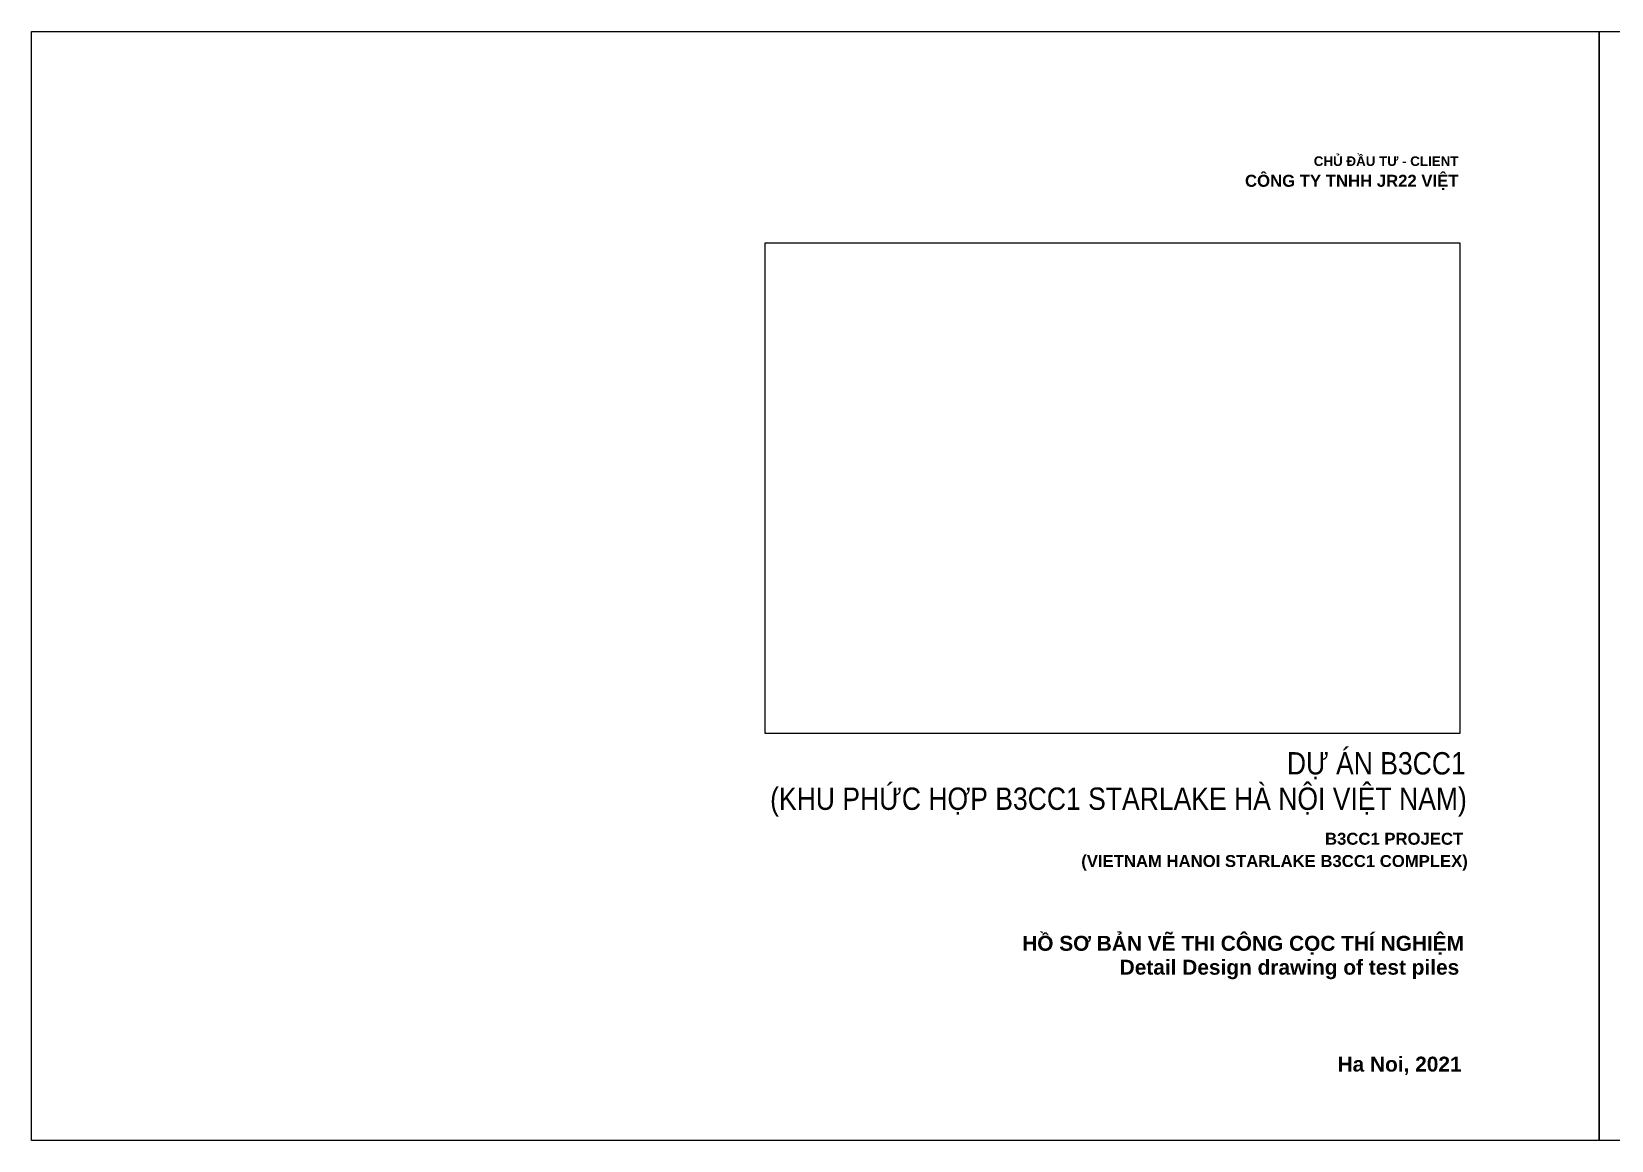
# Model space of a CAD drawing. Header units: millimetres. Extents: x 0 to 2525, y 0 to 595.
# Drawn here: x 0 to 848, y 0 to 595 of the extents above; entities that cross this region are included whole.
import ezdxf
from ezdxf.enums import TextEntityAlignment as Align

# ---------------------------------------------------------------- set-up
doc = ezdxf.new("R2010")
doc.units = ezdxf.units.MM
doc.header["$MEASUREMENT"] = 0
doc.layers.add('.WA_Annot-Major', color=4, linetype='Continuous')
doc.layers.add('TABLE1', color=9, linetype='Continuous')
doc.styles.get("Standard").update_dxf_attribs({"font": 'arialbd.ttf'})
doc.styles.add('Title', font='arial.ttf', dxfattribs={"width": 0.85})

msp = doc.modelspace()

# ---------------------------------------------------------------- linework, layer by layer
at = {"layer": '.WA_Annot-Major'}
msp.add_lwpolyline([(393.91, 481.75), (766.87, 481.75), (766.87, 218.32), (393.91, 218.32)], close=True, dxfattribs=at)
at = {"layer": 'DEFPOINTS'}
for points in [[(0, 595.16), (841.63, 595.16), (841.63, 0), (0, 0)], [(841.63, 595.16), (1683.27, 595.16), (1683.27, 0), (841.63, 0)]]:
    msp.add_lwpolyline(points, close=True, dxfattribs=at)

# ---------------------------------------------------------------- texts
at = {"layer": 'TABLE1'}
for s, height, p in [('CHỦ ĐẦU TƯ - CLIENT', 5.1364, (727.21, 523.05)), ('CÔNG TY TNHH JR22 VIỆT', 6.4205, (708.76, 511.87))]:
    msp.add_text(s, height=height, dxfattribs=at).set_placement(p, align=Align.CENTER)
at = {"layer": 'TABLE1', "style": 'Title', "oblique": 360, "width": 0.85}
for s, p in [('DỰ ÁN B3CC1 ', (773.92, 196.41)), ('(KHU PHỨC HỢP B3CC1 STARLAKE HÀ NỘI VIỆT NAM)', (770.54, 177.41))]:
    msp.add_text(s, height=11.9913, dxfattribs=at).set_placement(p, align=Align.RIGHT)
at = {"layer": 'TABLE1'}
for s, height, p in [('B3CC1 PROJECT ', 6.4124, (771.06, 158.7)), ('(VIETNAM HANOI STARLAKE B3CC1 COMPLEX)', 6.4124, (771.06, 146.75)), ('HỒ SƠ BẢN VẼ THI CÔNG CỌC THÍ NGHIỆM', 8.0156, (769.04, 101.78)), ('Ha Noi, 2021', 8.0156, (767.72, 36.93))]:
    msp.add_text(s, height=height, dxfattribs=at).set_placement(p, align=Align.RIGHT)
at = {"layer": 'TABLE1', "color": 3}
msp.add_text('Detail Design drawing of test piles', height=8.0156, dxfattribs=at).set_placement((766.45, 88.96), align=Align.RIGHT)

doc.saveas('drawing.dxf')
